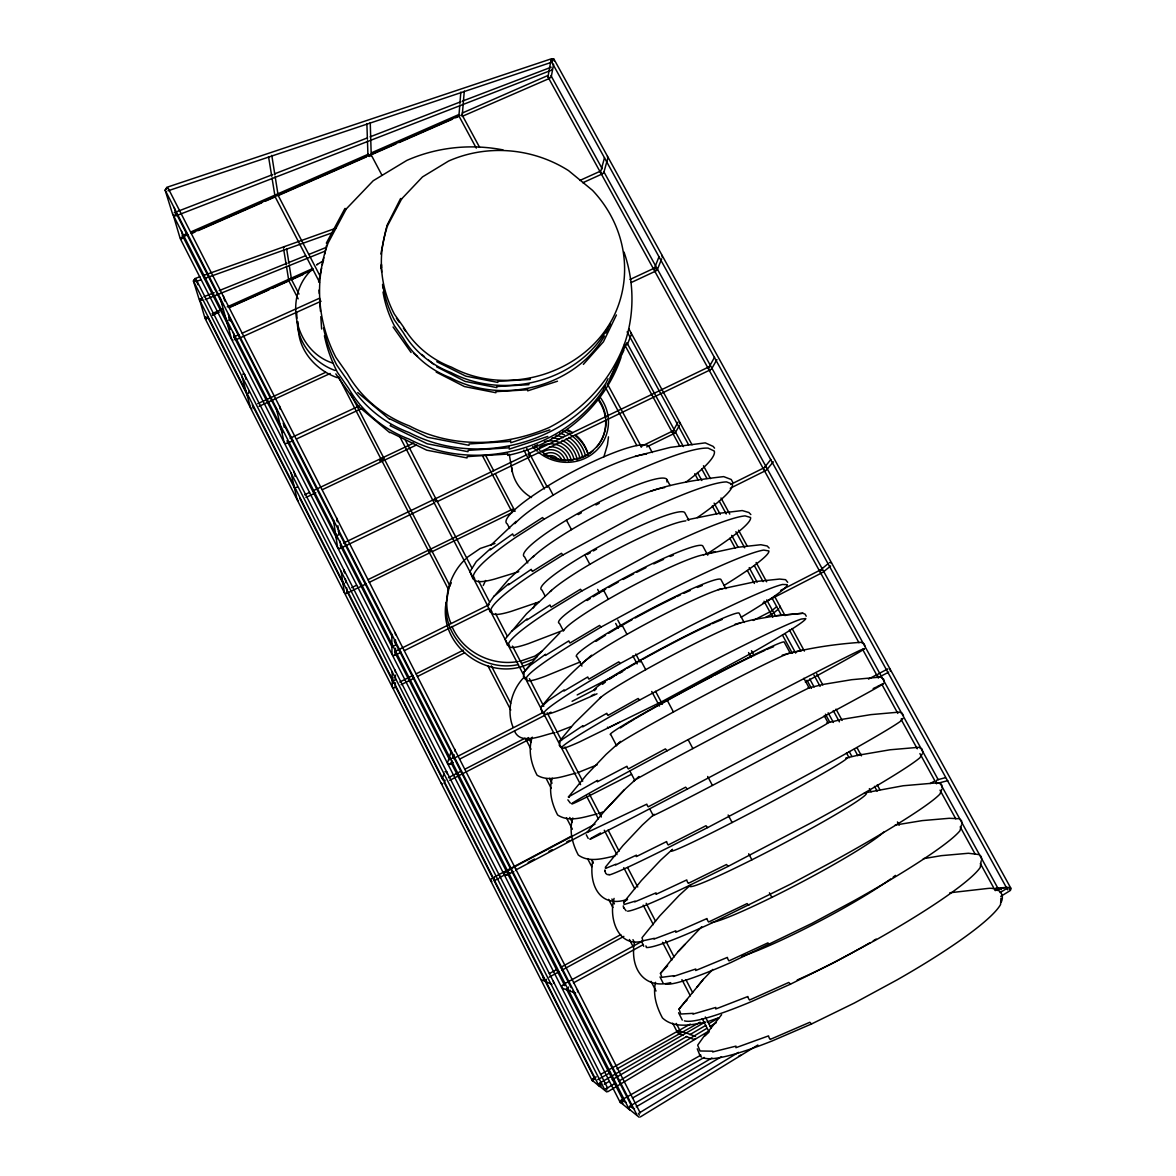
<?xml version="1.0" encoding="UTF-8"?>
<svg xmlns="http://www.w3.org/2000/svg" width="1176" height="1176" viewBox="0 0 1176 1176"><rect width="100%" height="100%" fill="white"/><g stroke="black" fill="none" stroke-linecap="round" stroke-linejoin="round"><path stroke-width="1.5" d="M395.342 682.83L395.327 687.269L393.607 688.136L392.27 686.828L392.137 671.54M395.356 679.875L395.371 675.156M395.489 648.285L395.459 654.679L393.504 655.649L391.99 654.165L391.829 634.246M395.504 645.08L395.533 639.935M633.644 948.503C632.144 971.655 646.153 988.987 670.732 982.622M1001.173 902.33C1005.73 892.422 996.542 887.263 987.767 888.453L949.811 892.775M1000.952 898.185L1000.57 904.506A169.741 24.593 -27.7 0 1 896.965 979.946L854.305 1003.054L811.499 1023.973L772.294 1040.892A169.741 24.593 -27.7 0 1 703.571 1057.812M458.978 115.16L459.787 105.046M459.919 103.37L460.816 92.14M608.477 436.855L607.463 444.807L603.876 456.832M462.212 115.704L464.285 91.111M430.901 552.073L429.622 549.604M961.953 823.509L961.512 820.672L959.322 818.731L949.238 818.29L922.205 820.613L895.186 825.052M981.681 859.391L981.24 856.54L979.035 854.585L968.451 853.262L941.359 855.658L923.322 858.686M922.837 752.39L921.999 748.98L918.735 747.304L890.026 749.788L857.26 755.389M942.329 787.847L941.491 784.407L938.213 782.731L903.139 785.759L864.448 792.933M884.176 682.109L883.764 679.331L880.898 677.214M166.463 188.469L166.595 187.396L550.956 58.947L552 60.211L552.117 62.093L167.992 190.806M505.268 639.597L507.517 645.389M487.614 605.64L490.23 612.093M470.077 571.889L473.017 578.974M655.517 982.327C652.665 994.69 656.634 1007.112 662.455 1017.96C673.98 1028.735 691.694 1025.016 705.438 1022.135M981.166 860.832L980.225 867.476A169.226 20.609 -27.8 0 1 875.561 940.138L833.02 963.1L790.478 984.165L751.64 1001.511A169.226 20.609 -27.8 0 1 684.417 1020.812M592.66 861.17C588.691 884.308 599.495 908.842 627.528 899.331L623.648 902.345L624.162 904.506L635.069 901.154L634.775 901.874L656.09 892.849L655.973 894.333L686.769 879.927L686.931 880.662A4.395 2.528 64.7 0 0 688.342 883.352L726.474 864.522L728.209 866.33L812.219 822.259A167.712 8.923 -27.9 0 0 919.926 757.741L922.322 753.816M633.702 946.856L634.452 941.961M446.189 602.465C442.69 640.553 481.513 673.039 518.469 664.528M550.647 62.063L547.972 76.793L549.383 78.13L551.162 77.351L553.587 64.254M614.092 898.405C608.58 917.06 617.282 947.341 642.023 941.315M380.833 254.031L386.287 227.85M380.73 268.349L381.436 264.923M321.607 268.143L318.608 282.019L319.519 282.328M322.356 264.673L323.856 257.72M324.605 254.251L326.472 245.578M483.262 585.486L485.644 580.488M961.439 824.949L959.998 830.668A168.727 16.67 -27.8 0 1 854.32 900.581L811.866 923.425L731.134 962.394A168.727 16.67 -27.8 0 1 665.366 984.047M686.519 1000.761L686.975 999.438L678.993 1009.155L680.889 1014.021L693.296 1013.33L693.017 1014.08L715.817 1007.435L715.728 1008.993L747.907 996.513L748.083 997.277A4.513 2.543 67.4 0 0 749.524 1000.026L788.787 982.46L790.478 984.165M532.258 737.161C527.95 749.876 530.964 763.665 537.094 775.219C549.001 782.437 563.804 775.925 575.975 773.176M552.264 778.233C548.384 790.625 551.764 803.84 557.644 814.997C569.478 822.862 584.795 816.703 597.173 813.968M572.815 817.967C568.831 830.462 572.359 843.795 578.313 855.04C588.97 862.89 603.435 858.465 615.033 855.893M604.508 157.702L600.51 172.357L601.936 173.695L603.714 172.901L607.786 158.26L607.448 156.379M444.014 773.543L442.47 778.306L443.852 779.673M451.363 750.964L447.439 763.033L448.967 764.532L450.937 763.533L451.951 760.622M551.941 69.119L551.588 70.148L175.65 215.943M444.087 783.216L445.116 780.247M452.951 757.726L454.039 754.61M653.944 269.569L659.03 256.691M941.814 789.272L939.903 794.094A168.212 12.774 -27.8 0 1 833.196 861.302L790.86 883.999L710.745 923.528A168.212 12.774 -27.8 0 1 646.433 947.503L645.903 945.872M627.293 344.656L631.336 334.572L631.042 332.867M657.163 270.098L661.676 258.838M721.623 1014.682L704.777 1035.909L708.893 1032.278M995.028 890.07L995.866 888.13L1008.317 887.336M1001.173 889.688L1002.025 887.733L1004.128 888.027M936.067 781.849L936.919 779.953L945.401 777.674M551.515 590.367L526.451 613.857L511.986 631.027L527.054 618.914L526.921 620.017L550 604.993A3.484 2.029 57.4 0 0 551.118 607.125L580.444 589.264L581.929 590.911L649.02 554.616A137.107 14.95 -28 0 1 745.114 515.882L750.523 517.455A137.107 14.95 -28 0 1 706.938 553.94M534.169 555.587L508.517 579.518L493.979 596.423L508.679 583.737L508.532 584.825L531.287 569.346A3.469 2.014 56.5 0 0 532.39 571.448L561.437 553.293L562.937 554.969L629.763 518.66A136.71 17.831 -28 0 1 726.562 481.91L732.325 484.145A136.71 17.831 -28 0 1 697.294 517.587M677.508 1032.381L678.346 1030.573L686.196 1032.998M533.36 607.918L535.609 603.185M605.287 385.757L603.067 390.403C561.76 451.408 474.119 473.281 409.072 439.104A115.189 109.162 11.2 0 1 348.713 388.447L337.409 372.307A152.601 144.119 13 0 1 324.414 335.777M609.991 377.908L626.896 342.716M607.169 385.081L623.868 350.316M620.913 357.71C603.861 407.91 559.173 444.675 507.694 455.391M608.051 378.687L605.802 383.391C563.936 445.16 475.133 467.225 409.277 432.606A116.703 110.485 11.3 0 1 348.111 381.289L336.659 364.942A154.6 145.853 13.1 0 1 323.488 327.957M607.933 327.472C579.342 381.524 504.254 400.678 451.128 372.586A91.184 85.907 13.6 0 1 403.368 332.69L394.372 319.975A120.952 113.616 14.8 0 1 382.935 286.003M604.508 336.027C574.594 387.257 502.446 405.191 450.599 377.834A90.332 85.172 13.5 0 1 403.28 338.306L394.372 325.708A119.82 112.646 14.7 0 1 383.038 292.03M605.949 333.073L608.095 328.648M608.8 327.163L610.403 323.856M616.415 314.977L603.435 341.79L583.37 364.384M451.319 582.767L449.07 587.353L445.572 606.316C441.147 650.122 493.111 683.447 531.479 662.544M562.628 984.944L561.628 986.987L563.201 988.546L575.608 993.117M568.596 987.032L567.552 989.148L569.184 990.751L570.213 990.192M546.472 979.314L545.561 981.166L546.987 982.563M595.012 824.155L504.93 871.945L503.931 873.93L505.474 875.458L513.78 871.666M491.436 878.575L490.554 880.324L491.906 881.662M494.493 877.061L493.582 878.869L494.978 880.265L498.256 878.766M678.008 422.155L672.349 432.356L674.436 433.194M714.538 357.269L708.305 368.47L709.775 369.867L710.671 369.426M401.692 198.862L387.712 225.424A122.113 114.601 14.8 0 0 394.372 314.139L403.456 326.957A92.066 86.657 13.6 0 0 451.687 367.235C512.354 399.884 597.952 369.19 619.399 302.32A122.113 114.601 14.8 0 0 592.513 190.35L568.552 170.623A122.113 114.601 14.8 0 0 448.6 161.038L422.478 176.929L401.692 198.862L400.56 198.568L386.639 226.115M503.019 149.896A156.658 147.617 13.2 0 0 406.867 160.392L373.218 180.737L346.332 208.858L328.089 243.006A156.658 147.617 13.2 0 0 335.88 357.386L347.493 373.953A118.261 111.838 11.4 0 0 409.469 425.933C452.422 448.776 505.268 446.498 549.221 427.476C584.472 409.292 612.079 378.922 625.338 341.393A156.658 147.617 13.2 0 0 624 252.046M393.137 677.699L392.211 679.419L393.578 680.772L394.475 680.316M550.941 60.432L551.867 58.8L553.867 59.153L554.19 60.99M675.23 432.812L679.316 425.624M711.553 368.999L716.934 359.547M283.504 248.239L284.43 246.666M199.435 300.321L200.376 298.748M194.393 279.388L193.423 281.005L199.141 299.365L200.449 300.644L202.213 299.851L201.978 298.087M166.286 188.395L165.154 190.218L172.563 213.988L174.063 215.443L176.062 214.561L174.239 207.476M470.532 570.757L476.324 561.496L490.407 548.78L490.26 549.854L512.677 533.904A3.469 1.999 55.6 0 0 513.78 536.006L542.562 517.558L544.062 519.248L576.637 500.55L610.623 482.939A136.313 20.654 -28.1 0 1 708.128 448.13L714.244 451.011A136.313 20.654 -28.1 0 1 685.667 482.336M488.069 604.508L494.229 595.894M705.232 1034.586L697.662 1045.185L700.043 1050.976L712.95 1051.182L712.671 1051.947L735.985 1046.125L735.911 1047.698L768.545 1035.88L768.737 1036.659A4.557 2.543 68.2 0 0 770.177 1039.422L809.838 1022.282L811.499 1023.973M764.518 467.357L770.839 459.507M876.958 686.681A166.713 1.367 -27.9 0 1 883.676 683.521L880.339 685.696A166.713 1.367 -27.9 0 1 770.677 744.967L687.357 789.052L685.608 787.185L648.211 806.824A4.337 2.528 62.7 0 1 646.815 804.163L586.898 832.593L604.89 810.44L624.471 789.699L638.906 776.513M623.648 902.345L641.332 880.603L660.706 860.097L672.51 849.337M766.899 469.636L773.279 461.83M769.574 944.637L767.884 942.887L729.002 960.88A4.469 2.543 66.5 0 1 727.562 958.146L727.385 957.396L695.692 970.523L695.78 968.995L673.481 976.447L673.76 975.698L661.867 977.3L660.442 973.346L678.229 951.487L701.719 926.747M678.993 1009.155L703.248 979.446L712.876 969.406M505.709 638.45L512.236 630.483M569.272 797.402L568.434 796.96L586.442 774.999L606.022 754.448L620.472 741.38M624.471 789.699L604.861 810.543M696.839 987.252L703.248 979.446M560.144 742.982L559.261 741.483L574.255 723.402L601.362 696.809M390.726 425.036L390.153 425.712L427.226 443.793L467.989 451.702L468.121 450.349L509.149 447.806L508.958 446.645M436.193 372.101L464.402 386.551L495.875 392.725L495.993 391.623L527.627 389.785L527.495 388.889M436.605 366.794L465.079 381.391L496.845 387.624L496.963 386.522L528.906 384.67L528.759 383.758M524.261 674.039L523.452 672.599L538.476 654.812L559.864 632.791M465.681 558.923C448.585 574.785 441.632 601.421 450.82 623.162M523.291 678.023C511.354 690.885 506.253 710.686 513.074 727.268M436.766 361.694L465.755 376.129L497.83 382.42L497.948 381.303L530.2 379.451L530.067 378.525M523.452 672.599L530.361 665.278L545.532 654.297L545.414 655.429L568.831 640.876A3.499 2.029 58.4 0 0 569.963 643.007L599.554 625.441L601.039 627.073L668.394 590.778A137.504 12.054 -28 0 1 763.768 550.074L768.839 550.956A137.504 12.054 -28 0 1 724.004 585.501M660.442 973.346L667.63 965.746M312.772 268.848C282.549 295.529 294.368 350.904 332.852 363.134M678.229 951.487L684.976 944.416M466.813 557.615L480.278 548.442L494.978 543.474M490.671 545.385L516.161 521.335M654.121 814.262L642.361 825.008L623.045 845.47L605.419 867.153L605.478 868.447L615.901 864.228L615.607 864.933L636.422 855.128L636.304 856.598L666.645 841.56L666.821 842.281A4.366 2.528 63.7 0 0 668.218 844.971L705.982 825.728L707.717 827.566L791.375 783.481A167.213 5.13 -27.9 0 0 900.066 721.608L902.933 718.565A167.213 5.13 -27.9 0 0 901.213 718.874M691.018 884.602L679.169 895.392L659.721 915.942L641.993 937.742L642.949 940.785L654.356 938.316L654.077 939.036L675.862 930.804L675.774 932.303L707.011 918.529L707.188 919.279A4.425 2.543 65.6 0 0 708.614 921.999L747.113 903.58L748.818 905.358M591.616 655.208C573.153 670.717 556.263 688.034 541.298 706.938L548.575 700.279L564.127 689.9L564.01 691.032L587.779 676.964A3.513 2.043 59.4 0 0 588.911 679.111L618.796 661.853L620.266 663.455L687.886 627.161A137.901 9.114 -28 0 1 782.54 584.457L787.244 584.663A137.901 9.114 -28 0 1 741.159 617.238M776.572 606.742L771.206 611.211L753.272 620.458M780.643 590.396L820.819 569.757L828.169 563.598M773.338 613.255L778.732 608.815M823.229 572.065L830.638 565.95M559.261 741.483L582.84 725.724L582.737 726.871L606.845 713.288A3.528 2.058 60.4 0 0 607.992 715.449L638.142 698.485L639.612 700.073L707.511 663.793A138.298 6.145 -28 0 1 801.429 619.032L805.766 618.561A138.298 6.145 -28 0 1 748.597 654.738L663.146 700.955L579.695 741.85A103.253 4.572 -27.9 0 1 562.495 747.598L562.069 746.907A138.298 6.145 -28 0 1 609.785 716.816L639.612 700.073M541.989 651.21L534.83 656.12L519.983 661.324M537.388 656.458L533.14 659.369L521.718 663.382M1009.346 889.218L1010.875 888.247L553.984 59.197L552.323 59.638L551.103 60.902L1007.67 889.865M544.062 519.248L515.602 537.461A136.313 20.654 -28.1 0 0 473.252 576.005L474.56 578.401A101.783 15.347 -27.9 0 0 494.787 579.033L518.748 571.698M562.937 554.969L534.213 572.903A136.71 17.831 -28 0 0 490.818 609.785L491.95 611.858A102.077 13.245 -27.9 0 0 511.589 611.241L538.726 602.024M568.434 796.96L597.481 780.408L597.349 781.834L626.955 766.267A4.307 2.514 61.7 0 0 628.337 768.913L665.381 748.891L667.145 750.773L750.097 706.688A166.213 2.337 -27.9 0 1 860.729 650.005L864.522 648.696A166.213 2.337 -27.9 0 1 805.34 682.095M317.446 264.335L316.55 264.894L323.576 260.587M639.788 1112.628L738.484 1052.358M1000.115 892.555L1007.95 887.777M640.303 1116.95L757.844 1045.023M1000.732 896.391L1010.14 890.629L1009.037 887.527M581.929 590.911L552.926 608.551A137.107 14.95 -28 0 0 508.473 643.772L509.428 645.506A102.371 11.113 -27.9 0 0 528.465 643.625L563.613 630.189M605.993 1088.829L615.43 1083.169M618.591 1081.273L706.776 1028.397M709.937 1026.516L716.228 1022.738M607.771 1091.725L708.114 1031.47M601.039 627.073L571.771 644.419A137.504 12.054 -28 0 0 526.231 677.949L527.01 679.331A102.665 8.952 -27.9 0 0 545.443 676.185L580.268 661.912M200.773 299.145L199.611 299.836L204.815 317.594L206.094 318.843L207.799 318.079L207.579 316.359M636.231 1106.807L721.491 1056.695M629.601 1106.293L711.892 1058.003M997.307 890.511L1002.025 887.733M599.481 1083.243L704.674 1022.312M604.288 1084.257L609.036 1081.508M612.211 1079.671L686.696 1036.468M689.871 1034.63L705.718 1025.428M708.893 1023.59L718.404 1018.078M620.266 663.455L590.72 680.507A137.901 9.114 -28 0 0 544.106 712.318L544.694 713.362A102.959 6.777 -27.9 0 0 562.525 708.922L597.011 693.811M738.616 1056.298L740.659 1055.137M621.149 1100.222L700.867 1055.151M632.453 1098.031L704.218 1057.415M695.869 1038.467L694.075 1039.481L686.284 1036.526M593.027 1078.657L596.217 1076.863M601.01 1074.188L690.297 1024.105M597.731 1079.671L610.535 1072.483M616.93 1068.896L700.146 1022.179M573.447 982.886L643.419 944.534M549.192 977.138L558.732 971.935M561.908 970.2L623.839 936.39M564.26 985.253L563.833 984.15L643.287 940.638M930.157 783.539L934.935 780.923L919.911 753.595M549.339 973.566L557.277 969.245M560.452 967.51L620.766 934.611M667.145 750.773L630.512 770.545A166.213 2.337 -27.9 0 0 571.83 803.502L572.212 803.649A123.921 1.735 -27.9 0 0 592.292 794.285L631.541 774.264M868.461 679.096L876.517 674.833M499.241 877.766L505.665 874.371M528.127 862.434L534.551 859.039M548.986 851.365L552.191 849.66M566.641 842.001L569.845 840.296M506.533 874.915L509.752 873.195M516.19 869.784L588.617 831.329M494.64 876.87L571.624 836.033M687.357 789.052L650.387 808.427A166.713 1.367 -27.9 0 1 590.308 839.179L590.47 838.885A124.288 1.014 -27.9 0 1 600.539 832.961M887.953 668.85L878.119 673.98L877.252 675.818L878.766 677.273L888.615 672.216M448.423 777.703L461.477 770.971M464.726 769.295L525.069 738.175M449.717 780.379L531.214 738.308M765.841 617.194L772.353 613.828M451.937 758.241L450.923 758.77L449.335 757.212M453.348 758.579L543.091 712.465M577.166 694.942L616.106 674.936M619.355 673.275L622.589 671.599M822.333 572.521L821.436 572.977L819.937 571.551M449.923 764.135L453.186 762.445M459.713 759.093L544.503 715.493M547.751 713.817L551 712.141M572.08 701.308L596.408 688.798M762.665 603.288L820.481 573.55M707.717 827.566L670.379 846.544A167.213 5.13 -27.9 0 1 608.903 875.062L608.83 874.341M600.319 1085.007L598.79 1085.477L199.817 300.497M399.811 682.021L412.835 675.494M416.098 673.863L463.3 650.181M401.104 684.711L414.128 678.17M417.377 676.538L464.564 652.842M394.489 645.595L393.475 646.094L391.917 644.551M394.798 651.607L489.245 604.596M730.575 484.468L764.885 467.386M394.636 655.473L401.148 652.224M404.412 650.607L489.04 608.433M730.237 488.26L766.164 470.371M619.517 722.255L608.183 727.87L607.433 727.18M728.209 866.33L690.503 884.911A167.712 8.923 -27.9 0 1 627.616 911.179M504.93 871.945L508.914 869.99L507.87 872.048L509.487 873.636M351.712 587.603L356.578 585.236M367.941 579.695L512.383 509.237L513.721 511.472M640.655 446.66L673.142 430.813M346.523 593.454L365.986 583.957M369.235 582.37L429.255 553.058M432.503 551.485L511.972 512.677M646.682 446.924L674.289 433.444M340.055 548.501L434.12 503.108M437.413 501.52L529.362 457.155M530.993 456.361L710.48 369.749M343.539 543.047L526.333 454.921M527.98 454.127L709.202 366.75M591.337 695.736L594.586 694.178M304.628 494.773L309.582 492.421M312.889 490.848L413.599 443.073M379.627 460.874L382.92 459.301M305.936 497.463L315.829 492.759M322.43 489.628L416.51 444.969M597.173 764.826L577.666 772.705M296.396 487.408L297.278 486.996M290.075 438.222L359.224 405.94M629.998 279.491L654.841 267.893M287.532 442.867L285.577 443.778L284.107 442.338L276.198 407.587M288.267 442.837L293.206 440.53M296.499 438.986L362.311 408.219M631.306 282.49L656.135 270.892M257.735 403.662L325.634 372.336M259.029 406.352L330.221 373.483M248.548 393.313L249.194 391.108M238.919 334.66L233.98 336.909L235.465 339.982L321.077 301.218M242.212 333.175L319.637 298.16M579.827 180.472L599.745 171.461M582.796 182.736L602.7 173.725M228.541 320.122L229.541 319.681L229.276 317.652M212.15 313.654L222.205 309.141M227.233 306.892L312.669 268.569M212.665 314.742L217.663 312.493M229.32 307.259L312.64 269.877M212.68 315.08L219.309 312.11M229.261 307.642L269.025 289.81M272.332 288.311L288.899 280.888L298.175 298.836M291.472 279.726L303.085 274.522M182.28 235.685L187.307 233.48M190.659 232.01L368.294 154.203M371.645 152.733L458.787 114.557M462.139 113.087L547.604 75.646L548.516 76.925L548.913 78.66L462.286 116.336M182.897 236.876L187.939 234.671M191.291 233.201L460.242 115.351M191.541 233.539L194.878 232.084M198.23 230.614L261.807 202.757M265.144 201.287L275.184 196.892L319.181 281.549M278.095 195.613L366.456 156.878M372.645 154.174L395.915 143.972M399.237 142.517L452.437 119.202M455.774 117.747L459.096 116.292L476.28 148.117M203.948 296.764L214.12 292.648M219.221 290.604L287.106 263.189M288.796 262.513L305.642 255.706M309.023 254.354L325.884 247.548M205.227 299.586L324.414 251.399M174.195 212.709L272.773 174.548M274.478 173.886L366.691 138.18M370.102 136.857L460.874 101.724M462.565 101.062L551.176 67.208M556.733 732.148L571.198 726.548M995.219 890.614L996.866 889.967M598.878 813.498L603.788 811.66M593.483 1080.347L592.278 1080.788L205.094 318.49L206.403 317.388M199.891 276.786L194.701 278.639L195.113 280.799M203.345 275.551L336.292 228.056M195.922 281.593L201.096 279.741M204.55 278.506L332.249 232.789M707.173 1021.797L718.992 1017.725M621.722 1102.191L620.325 1102.676L180.193 238.507L181.663 237.214M509.193 449.144L547.825 436.414M510.737 442.735L549.883 429.857M527.656 390.873L557.497 381.2M650.828 491.127C674.377 483.16 699.058 479.382 723.681 476.618L731.237 479.499L732.824 482.395M635.172 456.361L670.335 447.38L705.262 442.867L713.156 446.395L714.567 448.144M554.925 732.677C544.047 734.265 521.027 746.29 514.559 731.134M369.19 154.967L370.969 154.468L382.024 175.342M703.454 554.763L737.955 547.266L760.857 544.723L767.178 546.002L769.148 548.045M705.688 554.102L715.375 551.544M937.61 783.319L947.797 780.643M718.389 589.617L756.55 581.458L779.6 579.062L785.583 579.68L787.7 582.311M865.11 646.565L864.213 643.933L861.008 642.302C834.401 644.154 807.927 648.079 782.202 655.179M735.103 624.206L752.361 619.84L775.263 615.856L802.87 613.255L805.119 614.181L806.222 616.195M790.595 653.092L804.502 649.696M807.692 688.18L823.391 684.388L851.674 679.699L880.133 677.097M826.625 723.049L842.398 719.286L870.799 714.64L899.375 712.097L902.124 713.229L903.477 715.699M845.691 758.138L861.523 754.375M687.151 519.821L719.477 513.265L742.218 510.56L748.891 512.515L750.847 514.559M802.87 613.255L775.263 615.856M518.219 661.471C491.583 666.513 462.433 651.622 451.996 626.44M595.085 1078.833L593.16 1078.568L592.278 1080.406L599.716 1086.506M601.524 1083.713L599.525 1083.449L598.613 1085.345L606.684 1091.945M444.969 771.721L446.983 772.015L447.292 773.999M829.403 562.569L831.476 562.892M242.697 374.144L244.681 374.453L246.034 379.451M601.112 1086.095L599.981 1084.742M687.681 1033.542L695.516 1036.409M551.853 984.356L541.034 979.52M678.89 1033.748L683.33 1035.409M346.332 208.858L344.921 208.49L326.355 243.079L326.854 243.844M335.116 370.499C314.8 363.252 297.94 343.892 297.219 321.827M337.321 377.672C316.667 370.558 299.057 351.33 298.351 328.854M390.094 418.965L427.667 437.281L468.989 445.307L469.121 443.94L510.693 441.368L510.502 440.191M390.197 432.283L426.741 450.188L467.034 457.934L467.151 456.611L507.635 454.068L507.459 452.936M570.36 803.12L567.861 799.842M607.433 874.694L605.713 873.356L604.861 870.637M626.132 910.797L623.589 907.46M820.819 569.757L821.789 570.478M626.205 1102.471L621.34 1100.163L620.34 1102.25L629.851 1110.012M634.481 1108.762L629.674 1106.543L628.645 1108.718L639.068 1117.2M588.191 838.444L586.28 834.769M663.22 983.312L660.03 976.933M682.271 1020.092L678.596 1012.757M701.425 1057.077L699.661 1054.754M629.101 1109.086L173.372 215.399M421.772 354.417L424.462 356.666M428.505 360.047L433.9 364.545M413.496 353.123L417.509 356.475M357.724 392.564L389.609 419.317M389.726 432.636L358.68 406.573L335.807 373.88M763.636 469.121L765.12 470.532M624.441 344.2L625.72 345.406M770.427 612.814L771.75 614.078M232.936 340.187L231.466 338.761L220.044 297.528M251.855 408.925L250.561 407.675L241.727 375.805M335.572 534.022L337.115 535.536L339.144 534.565L337.894 525.701M298.425 500.77L297.116 499.506L291.016 472.708M342.775 582.164L344.142 583.502M441.015 782.775L442.352 784.113M643.713 946.312L641.582 941.3M434.341 499.271L435.811 501.814M382.229 457.964L383.494 460.389M252.766 405.94L254.075 408.645L253.354 407.308M396.385 318.152L399.399 322.415M403.427 328.119L405.455 330.956M393.049 326.987L411.071 352.491M559.129 744.996L560.335 746.922M563.833 984.15L564.612 985.37M622.045 1102.074L622.883 1103.441M542.415 712.553L540.784 708.716M523.305 676.053L524.922 678.875M550.956 75.587L602.244 168.829M604.008 172.049L938.227 779.703M940.006 782.922L998.35 889.012M548.148 77.263L858.965 642.713M862.493 649.152L878.398 678.067M881.927 684.505L897.832 713.42M901.36 719.859L917.265 748.774M935.802 782.51L936.508 783.789M940.021 790.169L955.794 818.863M960.175 826.831L975.066 853.938M980.328 863.507L994.352 889.012M628.837 328.765L692.047 444.807M703.454 465.755L710.48 478.647M721.006 497.992L729.781 514.103M738.572 530.229L747.348 546.34M756.124 562.466L766.649 581.797M774.558 596.305L785.083 615.651M792.11 628.543L804.399 651.107M816.688 673.672L822.832 684.947M836.004 709.128L842.148 720.403M857.069 747.804L861.449 755.859M877.252 784.877L879.883 789.713M897.45 821.936L899.199 825.17M627.117 331.853L688.519 444.66M701.675 468.827L706.938 478.5M719.227 501.064L726.239 513.956M735.897 531.684L744.673 547.795M754.316 565.524L763.092 581.65M771.853 597.761L781.511 615.489M789.405 629.983L800.812 650.945M813.968 675.112L820.113 686.387M833.269 710.569L839.399 721.843M854.32 749.244L857.833 755.683M874.488 786.303L877.12 791.139M627.278 343.421L683.418 446.645M697.442 472.458L701.837 480.528M714.111 503.108L720.256 514.397M731.663 535.374L737.793 546.664M749.2 567.626L757.094 582.149M766.737 599.892L775.513 616.018M785.156 633.761L795.682 653.121M809.72 678.919L814.101 686.99M828.139 712.803L833.402 722.476M849.19 751.508L851.821 756.344M869.373 788.611L871.122 791.83M625.456 346.229L679.831 446.277M694.751 473.722L698.25 480.175M712.288 505.989L716.669 514.059M729.826 538.27L735.088 547.957M747.377 570.551L754.389 583.458M764.047 601.215L772.808 617.341M782.466 635.099L792.11 652.856M807.015 680.287L811.411 688.357M825.434 714.17L829.83 722.24M846.485 752.905L849.116 757.756M803.884 678.287L809.117 687.931A98.946 0.911 -27.9 0 0 716.86 735.808A98.946 0.911 -27.9 0 0 634.834 780.438L629.777 770.809M824.229 715.728L828.066 722.799A99.24 1.294 -27.9 0 1 736.558 772.735A99.24 1.294 -27.9 0 1 653.106 815.306L649.725 808.838M234.671 338.497L235.465 339.982M652.283 452.569L649.02 446.557A80.953 13.833 -28.1 0 0 567.185 474.736A80.953 13.833 -28.1 0 0 507.297 523.952L509.664 528.465M666.836 479.499L670.114 485.556M688.871 520.248L684.755 512.648A81.409 10.481 -28 0 0 604.008 543.929A81.409 10.481 -28 0 0 541.989 590.043L545.179 596.129M707.746 555.145L702.792 545.973A81.644 8.776 -28 0 0 622.604 578.827A81.644 8.776 -28 0 0 559.482 623.368L563.495 631.012M725.915 588.72L720.917 579.489A81.879 7.056 -28 0 0 641.288 613.945A81.879 7.056 -28 0 0 577.078 656.884L581.929 666.116M744.173 622.486L739.145 613.196A82.114 5.307 -28 0 0 660.104 649.27A82.114 5.307 -28 0 0 594.777 690.591M461.918 114.616L479.587 147.323M607.448 384.037L641.493 447.071M751.479 650.695L754.11 655.546M605.434 387.389L636.863 445.601M748.568 652.548L751.185 657.399M667.174 700.161L673.436 711.965M688.136 739.675L692.87 748.583M707.673 776.469L712.421 785.436M728.12 814.997L732.104 822.524M748.7 853.776L751.905 859.832M769.413 892.819L771.838 897.376M548.163 485.717L553.176 495.155M566.435 520.159L571.462 529.641M584.795 554.793L589.852 564.348M603.273 589.646L608.36 599.245M621.869 624.706L626.984 634.364M640.567 659.971L645.712 669.688M526.745 448.335L547.355 487.202M617.753 620.002L621.193 626.485M635.79 654.018L640.082 662.117M655.532 691.268L662.397 704.218M523.849 450.085L544.444 488.966M597.658 589.411L599.378 592.645M615.68 623.427L618.253 628.293M632.85 655.826L637.142 663.925M651.739 691.473L659.457 706.056M486.07 456.2L493.744 470.797M495.464 474.031L515.088 511.34M482.704 456.17L511.736 511.384M527.774 562.951L524.599 556.895A81.173 12.172 -28.1 0 1 591.778 505.886A81.173 12.172 -28.1 0 1 666.88 481.881M278.036 195.187L320.342 276.581M404.985 439.354L471.841 567.949M478.617 580.973L489.628 602.127M495.552 613.534L507.4 636.319M512.471 646.08L525.172 670.496M529.406 678.64L543.782 706.306M547.178 712.818L561.555 740.498M564.95 747.01L582.723 781.187M589.485 794.212L601.348 816.997M608.11 830.021L619.12 851.189M627.572 867.462L637.73 886.998M646.197 903.271L655.502 921.175M665.66 940.697L674.098 956.926M685.902 979.637L692.664 992.632M705.321 1016.975L711.23 1028.338M399.546 436.222L487.54 605.552M489.231 608.815L580.591 784.642M586.515 796.049L598.364 818.834M604.288 830.241L616.974 854.658M623.75 867.682L634.746 888.85M643.198 905.138L653.356 924.674M662.529 942.314L671.805 960.16M681.918 979.637L690.356 995.866M702.16 1018.592L708.908 1031.572M291.428 279.403L299.013 294.074M350.463 393.534L449.982 585.942M491.318 665.837L510.707 703.336M528.421 737.572L530.949 742.468M549.501 778.336L552.044 783.231M569.743 817.467L572.286 822.362M591.675 859.862L593.365 863.125M611.917 898.993L614.445 903.888M632.967 939.668L634.628 942.887M676.274 1023.414L680.448 1031.455L677.67 1032.881L672.672 1023.208M338.673 377.173L448.35 589.308M488.011 666.013L510.781 710.069M525.966 739.454L531.038 749.244M546.223 778.615L551.279 788.405M566.465 817.776L572.374 829.198M587.559 858.583L591.778 866.741M608.654 899.375L612.872 907.534M629.395 939.492L633.555 947.533M651.034 981.343L656.032 991.015M640.214 1112.893L168.168 188.248L166.11 188.807L165.125 190.086L636.789 1114.628M638.406 1113.246L639.362 1115.098M176.327 213.635L223.072 305.29M228.908 316.741L278.168 413.29M283.166 423.11L334.925 524.57M338.262 531.126L392.519 637.495M394.195 640.773L571.168 987.708M572.83 990.986L632.1 1107.175M183.044 236.817L230.305 329.53M233.627 336.042L282.813 432.562M286.988 440.735L337.012 538.917M340.349 545.458L392.049 646.903M394.548 651.813L449.585 759.814M451.261 763.077L564.671 985.606M566.332 988.869L623.515 1101.059M181.207 237.611L181.648 238.463M607.683 1088.197L196.098 279.374L194.305 279.932L193.408 280.976L604.714 1089.711M606.14 1088.52L606.948 1090.123M207.623 317.005L248.959 398.355M252.267 404.853L295.543 490.01M299.704 498.198L343.818 585.001M347.155 591.557L393.769 683.271M395.43 686.549L442.882 779.908M444.543 783.187L544.429 979.74L542.989 977.035L543.371 978.006M545.267 981.372L595.071 1079.377M205.991 317.726L206.388 318.49M206.461 318.946L205.447 316.653M527.318 738.146L528.097 739.792M528.671 454.73L529.523 456.597M655.84 268.804L656.428 270.142M697.265 1048.801L699.94 1055.445M173.107 214.546L179.869 237.434L181.31 238.846L183.25 237.993L181.427 230.937M196.862 281.387L197.891 284.724M462.359 115.424L462.653 116.483M223.411 296.029L224.763 301.012M228.364 314.315L230.158 320.93M233.274 332.426L234.612 337.336M512.295 471.855L509.223 454.23M623.251 905.902L623.75 908.181M279.565 406.029L280.3 409.307M283.548 424.051L284.283 427.417M293.971 471.326L295.117 476.515M1010.434 887.63L1010.875 889.791M890.041 669.159L890.452 671.231M779.732 605.89L780.07 607.698M661.97 255.324L662.323 257.235M679.831 422.449L680.14 424.183M268.554 156.761L271.744 176.268M272.024 178.046L274.934 195.789M283.769 249.885L286.194 264.732M286.474 266.423L288.679 279.976M577.342 989.575L577.725 991.956M271.788 155.364L274.89 174.901M275.169 176.679L277.992 194.452M286.606 248.636L288.973 263.498M289.237 265.188L291.398 278.756M553.381 981.284L553.705 983.357M515.529 868.211L515.896 870.549M499.785 875.752L500.094 877.781M454.774 749.215L455.127 751.493M333.44 519.807L337.556 547.281L339.055 548.751L341.011 547.81L340.07 541.18M341.143 571.271L344.318 592.41L345.626 593.704L347.346 592.866L346.626 587.75M395.224 632.556L395.548 634.79M395.107 670.055L395.386 672.01M337.144 520.38L336.836 518.19L337.336 521.762M344.377 571.756L344.112 569.845L344.539 572.962M345.406 579.004L345.906 582.635M381.421 264.13L381.671 267.672M381.406 268.598L381.671 272.097M382.567 284.371L382.832 287.885M319.034 290.016L319.269 293.574M319.637 298.895L320.46 311.302M320.813 316.623L321.636 329.03M297.896 321.68L298.131 325.267M296.646 312.757L296.999 318.196M366.883 123.745L367.412 139.209M367.471 140.973L367.941 155.041L369.382 156.408L371.234 155.585L370.249 122.598M604.861 870.005L604.905 871.372M883.632 832.093A100.122 8.085 -27.8 0 1 798.622 883.749A100.122 8.085 -27.8 0 1 711.201 922.631M876.179 939.065A100.724 12.73 -27.8 0 1 873.209 940.829M870.181 942.608A100.724 12.73 -27.8 0 1 797.225 979.975M895.436 875.4A100.43 10.393 -27.8 0 1 893.143 877.134M890.614 879.001A100.43 10.393 -27.8 0 1 741.615 956.411M599.613 698.47A82.188 4.822 -28 0 1 665.219 659.03A82.188 4.822 -28 0 1 740.88 622.824M602.524 684.3A75.161 4.851 -28 0 1 605.361 682.109M609.3 679.361A75.161 4.851 -28 0 1 614.298 676.112M615.533 675.333A75.161 4.851 -28 0 1 625.514 669.247M627.102 668.321A75.161 4.851 -28 0 1 637.906 662.073M642.86 659.266A75.161 4.851 -28 0 1 710.613 624.471M712.48 623.633A75.161 4.851 -28 0 1 722.27 619.429M514.809 523.688A81.012 13.377 -28.1 0 1 577.828 481.175A81.012 13.377 -28.1 0 1 646.506 454.054M550.397 591.396A81.482 10.025 -28 0 1 618.576 548.457A81.482 10.025 -28 0 1 685.784 520.894M587.294 554.499A74.514 9.599 -28 0 1 590.308 552.735M593.41 550.941A74.514 9.599 -28 0 1 596.57 549.148M620.428 727.944A90.199 3.469 -28 0 1 623.956 725.577M625.044 724.886A90.199 3.469 -28 0 1 634.966 718.845M636.319 718.036A90.199 3.469 -28 0 1 713.024 676.068M714.655 675.23A90.199 3.469 -28 0 1 764.988 650.313M766.781 649.505A90.199 3.469 -28 0 1 773.632 646.682M847.132 757.873A99.534 3.528 -27.9 0 1 756.374 809.897A99.534 3.528 -27.9 0 1 671.496 850.38M563.833 630.336A81.703 8.306 -28 0 1 627.661 588.485A81.703 8.306 -28 0 1 704.042 554.675M587.162 600.524A74.735 8.041 -28 0 1 590.22 598.569M593.086 596.776A74.735 8.041 -28 0 1 605.699 589.22M608.742 587.456A74.735 8.041 -28 0 1 618.253 582.12M623.104 579.474A74.735 8.041 -28 0 1 633.614 573.903M636.628 572.359A74.735 8.041 -28 0 1 645.889 567.714M653.753 563.907A74.735 8.041 -28 0 1 663.573 559.394M670.246 556.483A74.735 8.041 -28 0 1 673.348 555.204M873.165 688.577A166.713 1.367 -27.9 0 1 875.797 687.269M866.3 793.168A99.828 5.792 -27.8 0 1 776.307 847.293A99.828 5.792 -27.8 0 1 689.989 885.646M548.001 456.053A8.614 8.291 20 0 1 557.983 459.213M544.312 454.612A11.598 11.172 20 0 1 561.834 460.154M542.592 452.157A14.582 14.053 20 0 1 564.627 459.14M549.354 446.806A17.566 16.92 20 0 1 568.258 460.977M539.211 447.233A20.536 19.786 20 0 1 571.198 460.404M535.168 446.571A23.491 22.638 20 0 1 537.535 444.734M544.356 441.632A23.491 22.638 20 0 1 573.903 458.846M552.044 437.869A26.445 25.475 20 0 1 558.806 439.118M562.025 440.353A26.445 25.475 20 0 1 577.151 459.757M562.378 430.857A35.206 33.913 20 0 1 585.222 454.95M567.023 429.505A38.102 36.691 20 0 1 572.771 432.768M575.402 434.738A38.102 36.691 20 0 1 588.294 455.038M559.791 433.165A32.311 31.12 20 0 1 564.524 434.944M568.934 437.399A32.311 31.12 20 0 1 582.752 457.405M555.983 435.34A29.385 28.297 20 0 1 563.275 437.648M565.979 439.074A29.385 28.297 20 0 1 579.856 458.096M605.611 420.302A40.572 38.852 20.4 0 1 596.746 447.012M593.16 450.673A40.572 38.852 20.4 0 1 581.429 457.876M579.812 458.478A40.572 38.852 20.4 0 1 576.46 459.463M573.006 460.169A40.572 38.852 20.4 0 1 569.522 460.58M565.994 460.683A40.572 38.852 20.4 0 1 550.412 457.493M548.795 456.788A40.572 38.852 20.4 0 1 544.106 454.259M598.011 399.605A40.572 38.852 20.4 0 1 605.464 418.612M605.949 419.494A40.631 38.911 20.4 0 1 584.825 455.759A40.631 38.911 20.4 0 1 541.401 451.481M540.019 450.393A40.631 38.911 20.4 0 1 534.933 445.469M598.334 398.767A40.631 38.911 20.4 0 1 605.802 417.803M600.304 397.459A43.1 41.263 20.4 0 1 595.012 451.819A43.1 41.263 20.4 0 1 538.446 452.216M537.226 451.172A43.1 41.263 20.4 0 1 532.713 446.571M531.523 497.536A39.352 37.911 20 0 1 511.692 467.489M566.832 430.46A39.352 37.911 20 0 1 569.86 432.018M575.49 435.87A39.352 37.911 20 0 1 588.382 455.215M581.664 664.308A81.953 6.571 -28 0 1 646.388 623.648A81.953 6.571 -28 0 1 722.402 588.647M595.982 641.376A74.941 6.453 -28 0 1 605.522 635.246M608.595 633.35A74.941 6.453 -28 0 1 632.026 619.752M635.246 617.973A74.941 6.453 -28 0 1 675.436 597.276M676.906 596.57A74.941 6.453 -28 0 1 680.448 594.894M683.903 593.307A74.941 6.453 -28 0 1 690.4 590.396M697.412 587.427A74.941 6.453 -28 0 1 702.263 585.53M532.552 557.439A81.247 11.716 -28.1 0 1 596.232 515.72A81.247 11.716 -28.1 0 1 664.631 487.584M578.21 514.603A74.308 11.143 -28.1 0 1 581.385 512.81M595.967 504.974A74.308 11.143 -28.1 0 1 599.231 503.299M790.287 653.253L784.201 642.081A98.549 3.793 -28 0 0 690.974 687.284A98.549 3.793 -28 0 0 610.785 734.603L616.65 745.79A98.652 3.087 -28 0 1 697.294 699.117A98.652 3.087 -28 0 1 790.287 653.253"/></g></svg>
